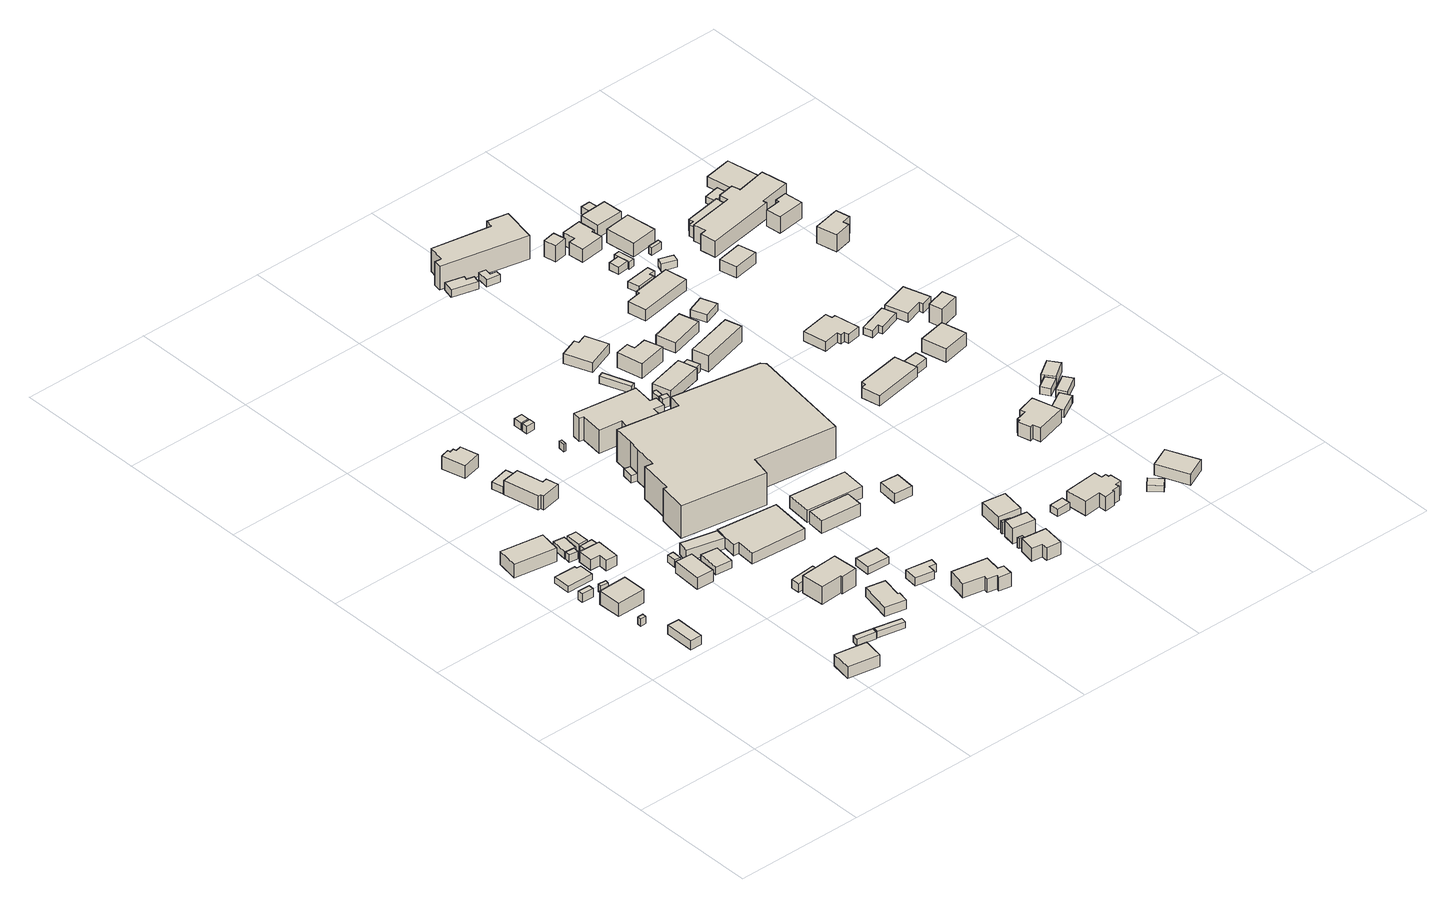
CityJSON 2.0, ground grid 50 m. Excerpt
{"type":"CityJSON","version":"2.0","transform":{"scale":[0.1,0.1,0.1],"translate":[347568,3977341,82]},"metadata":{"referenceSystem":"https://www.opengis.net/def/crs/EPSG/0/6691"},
"CityObjects":{
"building1":{"type":"Building","attributes":{"土砂災害警戒区域.現象区分":"2","土砂災害警戒区域.区域区分":"1","measuredHeight":3},"geometry":[{"type":"Solid","lod":"1","boundaries":[[[[0,1,2,3]],[[2,4,5,3]],[[1,6,4,2]],[[0,7,6,1]],[[3,5,7,0]],[[4,6,7,5]]]]}]},
"building2":{"type":"Building","attributes":{"土砂災害警戒区域.現象区分":"2","土砂災害警戒区域.区域区分":"1","measuredHeight":4.2},"geometry":[{"type":"Solid","lod":"1","boundaries":[[[[8,9,10,11]],[[10,12,13,11]],[[9,14,12,10]],[[8,15,14,9]],[[11,13,15,8]],[[12,14,15,13]]]]}]},
"building3":{"type":"Building","attributes":{"土砂災害警戒区域.現象区分":"2","土砂災害警戒区域.区域区分":"1","measuredHeight":3.5},"geometry":[{"type":"Solid","lod":"1","boundaries":[[[[16,17,18,19]],[[18,20,21,19]],[[17,22,20,18]],[[16,23,22,17]],[[19,21,23,16]],[[20,22,23,21]]]]}]},
"building4":{"type":"Building","attributes":{"土砂災害警戒区域.現象区分":"2","土砂災害警戒区域.区域区分":"1","measuredHeight":7.7},"geometry":[{"type":"Solid","lod":"1","boundaries":[[[[24,25,26,27]],[[26,28,29,27]],[[25,30,28,26]],[[24,31,30,25]],[[27,29,31,24]],[[28,30,31,29]]]]}]},
"building5":{"type":"Building","attributes":{"土砂災害警戒区域.現象区分":"2","土砂災害警戒区域.区域区分":"1","measuredHeight":2.6},"geometry":[{"type":"Solid","lod":"1","boundaries":[[[[32,33,34,35,36,37]],[[36,38,39,37]],[[35,40,38,36]],[[34,41,40,35]],[[33,42,41,34]],[[32,43,42,33]],[[37,39,43,32]],[[38,40,41,42,43,39]]]]}]},
"building6":{"type":"Building","attributes":{"土砂災害警戒区域.現象区分":"2","土砂災害警戒区域.区域区分":"1","measuredHeight":3},"geometry":[{"type":"Solid","lod":"1","boundaries":[[[[44,45,46,47]],[[46,48,49,47]],[[45,50,48,46]],[[44,51,50,45]],[[47,49,51,44]],[[48,50,51,49]]]]}]},
"building7":{"type":"Building","attributes":{"土砂災害警戒区域.現象区分":"2","土砂災害警戒区域.区域区分":"1","measuredHeight":7.9},"geometry":[{"type":"Solid","lod":"1","boundaries":[[[[52,53,54,55]],[[54,56,57,55]],[[53,58,56,54]],[[52,59,58,53]],[[55,57,59,52]],[[56,58,59,57]]]]}]},
"building8":{"type":"Building","attributes":{"measuredHeight":5.7},"geometry":[{"type":"Solid","lod":"1","boundaries":[[[[60,61,62,63]],[[62,64,65,63]],[[61,66,64,62]],[[60,67,66,61]],[[63,65,67,60]],[[64,66,67,65]]]]}]},
"building9":{"type":"Building","attributes":{"土砂災害警戒区域.現象区分":"2","土砂災害警戒区域.区域区分":"1","measuredHeight":3},"geometry":[{"type":"Solid","lod":"1","boundaries":[[[[68,69,70,71]],[[70,72,73,71]],[[69,74,72,70]],[[68,75,74,69]],[[71,73,75,68]],[[72,74,75,73]]]]}]},
"building10":{"type":"Building","attributes":{"土砂災害警戒区域.現象区分":"2","土砂災害警戒区域.区域区分":"1","measuredHeight":3},"geometry":[{"type":"Solid","lod":"1","boundaries":[[[[76,77,78,79]],[[78,80,81,79]],[[77,82,80,78]],[[76,83,82,77]],[[79,81,83,76]],[[80,82,83,81]]]]}]},
"building11":{"type":"Building","attributes":{"土砂災害警戒区域.現象区分":"2","土砂災害警戒区域.区域区分":"1","measuredHeight":4.8},"geometry":[{"type":"Solid","lod":"1","boundaries":[[[[84,85,86,87,88,89]],[[88,90,91,89]],[[87,92,90,88]],[[86,93,92,87]],[[85,94,93,86]],[[84,95,94,85]],[[89,91,95,84]],[[90,92,93,94,95,91]]]]}]},
"building12":{"type":"Building","attributes":{"土砂災害警戒区域.現象区分":"2","土砂災害警戒区域.区域区分":"1","measuredHeight":3},"geometry":[{"type":"Solid","lod":"1","boundaries":[[[[96,97,98,99]],[[98,100,101,99]],[[97,102,100,98]],[[96,103,102,97]],[[99,101,103,96]],[[100,102,103,101]]]]}]},
"building13":{"type":"Building","attributes":{"土砂災害警戒区域.現象区分":"2","土砂災害警戒区域.区域区分":"1","measuredHeight":3},"geometry":[{"type":"Solid","lod":"1","boundaries":[[[[104,105,106,107]],[[106,108,109,107]],[[105,110,108,106]],[[104,111,110,105]],[[107,109,111,104]],[[108,110,111,109]]]]}]},
"building14":{"type":"Building","attributes":{"measuredHeight":2.7},"geometry":[{"type":"Solid","lod":"1","boundaries":[[[[112,113,114,115,116]],[[115,117,118,116]],[[114,119,117,115]],[[113,120,119,114]],[[112,121,120,113]],[[116,118,121,112]],[[117,119,120,121,118]]]]}]},
"building15":{"type":"Building","attributes":{"measuredHeight":5.4},"geometry":[{"type":"Solid","lod":"1","boundaries":[[[[122,123,124,125]],[[124,126,127,125]],[[123,128,126,124]],[[122,129,128,123]],[[125,127,129,122]],[[126,128,129,127]]]]}]},
"building16":{"type":"Building","attributes":{"measuredHeight":3},"geometry":[{"type":"Solid","lod":"1","boundaries":[[[[130,131,132,133]],[[132,134,135,133]],[[131,136,134,132]],[[130,137,136,131]],[[133,135,137,130]],[[134,136,137,135]]]]}]},
"building17":{"type":"Building","attributes":{"measuredHeight":2.5},"geometry":[{"type":"Solid","lod":"1","boundaries":[[[[138,139,140,141]],[[140,142,143,141]],[[139,144,142,140]],[[138,145,144,139]],[[141,143,145,138]],[[142,144,145,143]]]]}]},
"building18":{"type":"Building","attributes":{"measuredHeight":3},"geometry":[{"type":"Solid","lod":"1","boundaries":[[[[146,147,148,149]],[[148,150,151,149]],[[147,152,150,148]],[[146,153,152,147]],[[149,151,153,146]],[[150,152,153,151]]]]}]},
"building19":{"type":"Building","attributes":{"土砂災害警戒区域.現象区分":"2","土砂災害警戒区域.区域区分":"1","measuredHeight":7.8},"geometry":[{"type":"Solid","lod":"1","boundaries":[[[[154,155,156,157,158,159,160,161]],[[160,162,163,161]],[[159,164,162,160]],[[158,165,164,159]],[[157,166,165,158]],[[156,167,166,157]],[[155,168,167,156]],[[154,169,168,155]],[[161,163,169,154]],[[162,164,165,166,167,168,169,163]]]]}]},
"building20":{"type":"Building","attributes":{"土砂災害警戒区域.現象区分":"2","土砂災害警戒区域.区域区分":"1","measuredHeight":2.9},"geometry":[{"type":"Solid","lod":"1","boundaries":[[[[170,171,172,173]],[[172,174,175,173]],[[171,176,174,172]],[[170,177,176,171]],[[173,175,177,170]],[[174,176,177,175]]]]}]},
"building21":{"type":"Building","attributes":{"土砂災害警戒区域.現象区分":"2","土砂災害警戒区域.区域区分":"1","measuredHeight":7.2},"geometry":[{"type":"Solid","lod":"1","boundaries":[[[[178,179,180,181,182,183,184,185]],[[184,186,187,185]],[[183,188,186,184]],[[182,189,188,183]],[[181,190,189,182]],[[180,191,190,181]],[[179,192,191,180]],[[178,193,192,179]],[[185,187,193,178]],[[186,188,189,190,191,192,193,187]]]]}]},
"building22":{"type":"Building","attributes":{"measuredHeight":5.1},"geometry":[{"type":"Solid","lod":"1","boundaries":[[[[194,195,196,197]],[[196,198,199,197]],[[195,200,198,196]],[[194,201,200,195]],[[197,199,201,194]],[[198,200,201,199]]]]}]},
"building23":{"type":"Building","attributes":{"measuredHeight":4.3},"geometry":[{"type":"Solid","lod":"1","boundaries":[[[[202,203,204,205,206,207]],[[206,208,209,207]],[[205,210,208,206]],[[204,211,210,205]],[[203,212,211,204]],[[202,213,212,203]],[[207,209,213,202]],[[208,210,211,212,213,209]]]]}]},
"building24":{"type":"Building","attributes":{"measuredHeight":8.2},"geometry":[{"type":"Solid","lod":"1","boundaries":[[[[214,215,216,217,218,219]],[[218,220,221,219]],[[217,222,220,218]],[[216,223,222,217]],[[215,224,223,216]],[[214,225,224,215]],[[219,221,225,214]],[[220,222,223,224,225,221]]]]}]},
"building25":{"type":"Building","attributes":{"measuredHeight":4.7},"geometry":[{"type":"Solid","lod":"1","boundaries":[[[[226,227,228,229,230,231]],[[230,232,233,231]],[[229,234,232,230]],[[228,235,234,229]],[[227,236,235,228]],[[226,237,236,227]],[[231,233,237,226]],[[232,234,235,236,237,233]]]]}]},
"building26":{"type":"Building","attributes":{"measuredHeight":5.6},"geometry":[{"type":"Solid","lod":"1","boundaries":[[[[238,239,240,241,242,243,244]],[[243,245,246,244]],[[242,247,245,243]],[[241,248,247,242]],[[240,249,248,241]],[[239,250,249,240]],[[238,251,250,239]],[[244,246,251,238]],[[245,247,248,249,250,251,246]]]]}]},
"building27":{"type":"Building","attributes":{"measuredHeight":3},"geometry":[{"type":"Solid","lod":"1","boundaries":[[[[252,253,254,255]],[[254,256,257,255]],[[253,258,256,254]],[[252,259,258,253]],[[255,257,259,252]],[[256,258,259,257]]]]}]},
"building28":{"type":"Building","attributes":{"measuredHeight":3},"geometry":[{"type":"Solid","lod":"1","boundaries":[[[[260,261,262,263]],[[262,264,265,263]],[[261,266,264,262]],[[260,267,266,261]],[[263,265,267,260]],[[264,266,267,265]]]]}]},
"building29":{"type":"Building","attributes":{"measuredHeight":3},"geometry":[{"type":"Solid","lod":"1","boundaries":[[[[268,269,270,271]],[[270,272,273,271]],[[269,274,272,270]],[[268,275,274,269]],[[271,273,275,268]],[[272,274,275,273]]]]}]},
"building30":{"type":"Building","attributes":{"measuredHeight":3.8},"geometry":[{"type":"Solid","lod":"1","boundaries":[[[[276,277,278,279,280,281]],[[280,282,283,281]],[[279,284,282,280]],[[278,285,284,279]],[[277,286,285,278]],[[276,287,286,277]],[[281,283,287,276]],[[282,284,285,286,287,283]]]]}]},
"building31":{"type":"Building","attributes":{"measuredHeight":3},"geometry":[{"type":"Solid","lod":"1","boundaries":[[[[288,289,290,291]],[[290,292,293,291]],[[289,294,292,290]],[[288,295,294,289]],[[291,293,295,288]],[[292,294,295,293]]]]}]},
"building32":{"type":"Building","attributes":{"measuredHeight":3},"geometry":[{"type":"Solid","lod":"1","boundaries":[[[[296,297,298,299]],[[298,300,301,299]],[[297,302,300,298]],[[296,303,302,297]],[[299,301,303,296]],[[300,302,303,301]]]]}]},
"building33":{"type":"Building","attributes":{"measuredHeight":7.8},"geometry":[{"type":"Solid","lod":"1","boundaries":[[[[304,305,306,307,308,309,310,311,312,313]],[[312,314,315,313]],[[311,316,314,312]],[[310,317,316,311]],[[309,318,317,310]],[[308,319,318,309]],[[307,320,319,308]],[[306,321,320,307]],[[305,322,321,306]],[[304,323,322,305]],[[313,315,323,304]],[[314,316,317,318,319,320,321,322,323,315]]]]}]},
"building34":{"type":"Building","attributes":{"measuredHeight":7.4},"geometry":[{"type":"Solid","lod":"1","boundaries":[[[[324,325,326,327]],[[326,328,329,327]],[[325,330,328,326]],[[324,331,330,325]],[[327,329,331,324]],[[328,330,331,329]]]]}]},
"building35":{"type":"Building","attributes":{"measuredHeight":9.4},"geometry":[{"type":"Solid","lod":"1","boundaries":[[[[332,333,334,335,336,337,338,339,340,341,342,343]],[[342,344,345,343]],[[341,346,344,342]],[[340,347,346,341]],[[339,348,347,340]],[[338,349,348,339]],[[337,350,349,338]],[[336,351,350,337]],[[335,352,351,336]],[[334,353,352,335]],[[333,354,353,334]],[[332,355,354,333]],[[343,345,355,332]],[[344,346,347,348,349,350,351,352,353,354,355,345]]]]}]},
"building36":{"type":"Building","attributes":{"measuredHeight":7},"geometry":[{"type":"Solid","lod":"1","boundaries":[[[[356,357,358,359]],[[358,360,361,359]],[[357,362,360,358]],[[356,363,362,357]],[[359,361,363,356]],[[360,362,363,361]]]]}]},
"building37":{"type":"Building","attributes":{"measuredHeight":13.2},"geometry":[{"type":"Solid","lod":"1","boundaries":[[[[364,365,366,367,368,369,370,371,372,373,374,375,376,377,378,379,380]],[[379,381,382,380]],[[378,383,381,379]],[[377,384,383,378]],[[376,385,384,377]],[[375,386,385,376]],[[374,387,386,375]],[[373,388,387,374]],[[372,389,388,373]],[[371,390,389,372]],[[370,391,390,371]],[[369,392,391,370]],[[368,393,392,369]],[[367,394,393,368]],[[366,395,394,367]],[[365,396,395,366]],[[364,397,396,365]],[[380,382,397,364]],[[381,383,384,385,386,387,388,389,390,391,392,393,394,395,396,397,382]]]]}]},
"building38":{"type":"Building","attributes":{"measuredHeight":4.2},"geometry":[{"type":"Solid","lod":"1","boundaries":[[[[398,399,400,401]],[[400,402,403,401]],[[399,404,402,400]],[[398,405,404,399]],[[401,403,405,398]],[[402,404,405,403]]]]}]},
"building39":{"type":"Building","attributes":{"measuredHeight":7.2},"geometry":[{"type":"Solid","lod":"1","boundaries":[[[[406,407,408,409,410,411]],[[410,412,413,411]],[[409,414,412,410]],[[408,415,414,409]],[[407,416,415,408]],[[406,417,416,407]],[[411,413,417,406]],[[412,414,415,416,417,413]]]]}]},
"building40":{"type":"Building","attributes":{"measuredHeight":4.5},"geometry":[{"type":"Solid","lod":"1","boundaries":[[[[418,419,420,421]],[[420,422,423,421]],[[419,424,422,420]],[[418,425,424,419]],[[421,423,425,418]],[[422,424,425,423]]]]}]},
"building41":{"type":"Building","attributes":{"measuredHeight":4.7},"geometry":[{"type":"Solid","lod":"1","boundaries":[[[[426,427,428,429]],[[428,430,431,429]],[[427,432,430,428]],[[426,433,432,427]],[[429,431,433,426]],[[430,432,433,431]]]]}]},
"building42":{"type":"Building","attributes":{"measuredHeight":6.8},"geometry":[{"type":"Solid","lod":"1","boundaries":[[[[434,435,436,437]],[[436,438,439,437]],[[435,440,438,436]],[[434,441,440,435]],[[437,439,441,434]],[[438,440,441,439]]]]}]},
"building43":{"type":"Building","attributes":{"measuredHeight":3.7},"geometry":[{"type":"Solid","lod":"1","boundaries":[[[[442,443,444,445]],[[444,446,447,445]],[[443,448,446,444]],[[442,449,448,443]],[[445,447,449,442]],[[446,448,449,447]]]]}]},
"building44":{"type":"Building","attributes":{"measuredHeight":3},"geometry":[{"type":"Solid","lod":"1","boundaries":[[[[450,451,452,453]],[[452,454,455,453]],[[451,456,454,452]],[[450,457,456,451]],[[453,455,457,450]],[[454,456,457,455]]]]}]},
"building45":{"type":"Building","attributes":{"measuredHeight":2.8},"geometry":[{"type":"Solid","lod":"1","boundaries":[[[[458,459,460,461]],[[460,462,463,461]],[[459,464,462,460]],[[458,465,464,459]],[[461,463,465,458]],[[462,464,465,463]]]]}]},
"building46":{"type":"Building","attributes":{"measuredHeight":6.7},"geometry":[{"type":"Solid","lod":"1","boundaries":[[[[466,467,468,469]],[[468,470,471,469]],[[467,472,470,468]],[[466,473,472,467]],[[469,471,473,466]],[[470,472,473,471]]]]}]},
"building47":{"type":"Building","attributes":{"measuredHeight":5},"geometry":[{"type":"Solid","lod":"1","boundaries":[[[[474,475,476,477,478,479]],[[478,480,481,479]],[[477,482,480,478]],[[476,483,482,477]],[[475,484,483,476]],[[474,485,484,475]],[[479,481,485,474]],[[480,482,483,484,485,481]]]]}]},
"building48":{"type":"Building","attributes":{"measuredHeight":5.6},"geometry":[{"type":"Solid","lod":"1","boundaries":[[[[486,487,488,489]],[[488,490,491,489]],[[487,492,490,488]],[[486,493,492,487]],[[489,491,493,486]],[[490,492,493,491]]]]}]},
"building49":{"type":"Building","attributes":{"measuredHeight":7},"geometry":[{"type":"Solid","lod":"1","boundaries":[[[[494,495,496,497,498,499]],[[498,500,501,499]],[[497,502,500,498]],[[496,503,502,497]],[[495,504,503,496]],[[494,505,504,495]],[[499,501,505,494]],[[500,502,503,504,505,501]]]]}]},
"building50":{"type":"Building","attributes":{"measuredHeight":3},"geometry":[{"type":"Solid","lod":"1","boundaries":[[[[506,507,508,509]],[[508,510,511,509]],[[507,512,510,508]],[[506,513,512,507]],[[509,511,513,506]],[[510,512,513,511]]]]}]},
"building51":{"type":"Building","attributes":{"measuredHeight":3},"geometry":[{"type":"Solid","lod":"1","boundaries":[[[[514,515,516,517]],[[516,518,519,517]],[[515,520,518,516]],[[514,521,520,515]],[[517,519,521,514]],[[518,520,521,519]]]]}]},
"building52":{"type":"Building","attributes":{"measuredHeight":3},"geometry":[{"type":"Solid","lod":"1","boundaries":[[[[522,523,524,525,526,527]],[[526,528,529,527]],[[525,530,528,526]],[[524,531,530,525]],[[523,532,531,524]],[[522,533,532,523]],[[527,529,533,522]],[[528,530,531,532,533,529]]]]}]},
"building53":{"type":"Building","attributes":{"measuredHeight":7.6},"geometry":[{"type":"Solid","lod":"1","boundaries":[[[[534,535,536,537,538,539,540,541,542,543,544,545,546,547]],[[546,548,549,547]],[[545,550,548,546]],[[544,551,550,545]],[[543,552,551,544]],[[542,553,552,543]],[[541,554,553,542]],[[540,555,554,541]],[[539,556,555,540]],[[538,557,556,539]],[[537,558,557,538]],[[536,559,558,537]],[[535,560,559,536]],[[534,561,560,535]],[[547,549,561,534]],[[548,550,551,552,553,554,555,556,557,558,559,560,561,549]]]]}]},
"building54":{"type":"Building","attributes":{"measuredHeight":3},"geometry":[{"type":"Solid","lod":"1","boundaries":[[[[562,563,564,565,566,567]],[[566,568,569,567]],[[565,570,568,566]],[[564,571,570,565]],[[563,572,571,564]],[[562,573,572,563]],[[567,569,573,562]],[[568,570,571,572,573,569]]]]}]},
"building55":{"type":"Building","attributes":{"measuredHeight":7.4},"geometry":[{"type":"Solid","lod":"1","boundaries":[[[[574,575,576,577]],[[576,578,579,577]],[[575,580,578,576]],[[574,581,580,575]],[[577,579,581,574]],[[578,580,581,579]]]]}]},
"building56":{"type":"Building","attributes":{"measuredHeight":5.3},"geometry":[{"type":"Solid","lod":"1","boundaries":[[[[582,583,584,585]],[[584,586,587,585]],[[583,588,586,584]],[[582,589,588,583]],[[585,587,589,582]],[[586,588,589,587]]]]}]},
"building57":{"type":"Building","attributes":{"measuredHeight":9.6},"geometry":[{"type":"Solid","lod":"1","boundaries":[[[[590,591,592,593,594,595,596,597]],[[596,598,599,597]],[[595,600,598,596]],[[594,601,600,595]],[[593,602,601,594]],[[592,603,602,593]],[[591,604,603,592]],[[590,605,604,591]],[[597,599,605,590]],[[598,600,601,602,603,604,605,599]]]]}]},
"building58":{"type":"Building","attributes":{"measuredHeight":2.6},"geometry":[{"type":"Solid","lod":"1","boundaries":[[[[606,607,608,609]],[[608,610,611,609]],[[607,612,610,608]],[[606,613,612,607]],[[609,611,613,606]],[[610,612,613,611]]]]}]},
"building59":{"type":"Building","attributes":{"measuredHeight":5.2},"geometry":[{"type":"Solid","lod":"1","boundaries":[[[[614,615,616,617,618,619]],[[618,620,621,619]],[[617,622,620,618]],[[616,623,622,617]],[[615,624,623,616]],[[614,625,624,615]],[[619,621,625,614]],[[620,622,623,624,625,621]]]]}]},
"building60":{"type":"Building","attributes":{"measuredHeight":6},"geometry":[{"type":"Solid","lod":"1","boundaries":[[[[626,627,628,629,630,631]],[[630,632,633,631]],[[629,634,632,630]],[[628,635,634,629]],[[627,636,635,628]],[[626,637,636,627]],[[631,633,637,626]],[[632,634,635,636,637,633]]]]}]},
"building61":{"type":"Building","attributes":{"measuredHeight":3},"geometry":[{"type":"Solid","lod":"1","boundaries":[[[[638,639,640,641]],[[640,642,643,641]],[[639,644,642,640]],[[638,645,644,639]],[[641,643,645,638]],[[642,644,645,643]]]]}]},
"building62":{"type":"Building","attributes":{"measuredHeight":7.9},"geometry":[{"type":"Solid","lod":"1","boundaries":[[[[646,647,648,649,650,651,652,653,654,655]],[[654,656,657,655]],[[653,658,656,654]],[[652,659,658,653]],[[651,660,659,652]],[[650,661,660,651]],[[649,662,661,650]],[[648,663,662,649]],[[647,664,663,648]],[[646,665,664,647]],[[655,657,665,646]],[[656,658,659,660,661,662,663,664,665,657]]]]}]},
"building63":{"type":"Building","attributes":{"measuredHeight":6.8},"geometry":[{"type":"Solid","lod":"1","boundaries":[[[[666,667,668,669]],[[668,670,671,669]],[[667,672,670,668]],[[666,673,672,667]],[[669,671,673,666]],[[670,672,673,671]]]]}]},
"building64":{"type":"Building","attributes":{"measuredHeight":2.8},"geometry":[{"type":"Solid","lod":"1","boundaries":[[[[674,675,676,677,678,679]],[[678,680,681,679]],[[677,682,680,678]],[[676,683,682,677]],[[675,684,683,676]],[[674,685,684,675]],[[679,681,685,674]],[[680,682,683,684,685,681]]]]}]},
"building65":{"type":"Building","attributes":{"measuredHeight":5.6},"geometry":[{"type":"Solid","lod":"1","boundaries":[[[[686,687,688,689]],[[688,690,691,689]],[[687,692,690,688]],[[686,693,692,687]],[[689,691,693,686]],[[690,692,693,691]]]]}]},
"building66":{"type":"Building","attributes":{"measuredHeight":3},"geometry":[{"type":"Solid","lod":"1","boundaries":[[[[694,695,696,697]],[[696,698,699,697]],[[695,700,698,696]],[[694,701,700,695]],[[697,699,701,694]],[[698,700,701,699]]]]}]},
"building67":{"type":"Building","attributes":{"measuredHeight":4.2},"geometry":[{"type":"Solid","lod":"1","boundaries":[[[[702,703,704,705,706]],[[705,707,708,706]],[[704,709,707,705]],[[703,710,709,704]],[[702,711,710,703]],[[706,708,711,702]],[[707,709,710,711,708]]]]}]},
"building68":{"type":"Building","attributes":{"measuredHeight":4.8},"geometry":[{"type":"Solid","lod":"1","boundaries":[[[[712,713,714,715,716,717,718,719,720,721]],[[720,722,723,721]],[[719,724,722,720]],[[718,725,724,719]],[[717,726,725,718]],[[716,727,726,717]],[[715,728,727,716]],[[714,729,728,715]],[[713,730,729,714]],[[712,731,730,713]],[[721,723,731,712]],[[722,724,725,726,727,728,729,730,731,723]]]]}]},
"building69":{"type":"Building","attributes":{"measuredHeight":3},"geometry":[{"type":"Solid","lod":"1","boundaries":[[[[732,733,734,735,736,737]],[[736,738,739,737]],[[735,740,738,736]],[[734,741,740,735]],[[733,742,741,734]],[[732,743,742,733]],[[737,739,743,732]],[[738,740,741,742,743,739]]]]}]},
"building70":{"type":"Building","attributes":{"measuredHeight":7.6},"geometry":[{"type":"Solid","lod":"1","boundaries":[[[[744,745,746,747,748,749,750,751]],[[750,752,753,751]],[[749,754,752,750]],[[748,755,754,749]],[[747,756,755,748]],[[746,757,756,747]],[[745,758,757,746]],[[744,759,758,745]],[[751,753,759,744]],[[752,754,755,756,757,758,759,753]]]]}]},
"building71":{"type":"Building","attributes":{"measuredHeight":3},"geometry":[{"type":"Solid","lod":"1","boundaries":[[[[760,761,762,763,764]],[[763,765,766,764]],[[762,767,765,763]],[[761,768,767,762]],[[760,769,768,761]],[[764,766,769,760]],[[765,767,768,769,766]]]]}]},
"building72":{"type":"Building","attributes":{"measuredHeight":3},"geometry":[{"type":"Solid","lod":"1","boundaries":[[[[770,771,772,773]],[[772,774,775,773]],[[771,776,774,772]],[[770,777,776,771]],[[773,775,777,770]],[[774,776,777,775]]]]}]},
"building73":{"type":"Building","attributes":{"measuredHeight":3},"geometry":[{"type":"Solid","lod":"1","boundaries":[[[[778,779,780,781]],[[780,782,783,781]],[[779,784,782,780]],[[778,785,784,779]],[[781,783,785,778]],[[782,784,785,783]]]]}]},
"building74":{"type":"Building","attributes":{"measuredHeight":7.7},"geometry":[{"type":"Solid","lod":"1","boundaries":[[[[786,787,788,789]],[[788,790,791,789]],[[787,792,790,788]],[[786,793,792,787]],[[789,791,793,786]],[[790,792,793,791]]]]}]},
"building75":{"type":"Building","attributes":{"measuredHeight":3},"geometry":[{"type":"Solid","lod":"1","boundaries":[[[[794,795,796,797]],[[796,798,799,797]],[[795,800,798,796]],[[794,801,800,795]],[[797,799,801,794]],[[798,800,801,799]]]]}]},
"building76":{"type":"Building","attributes":{"measuredHeight":3},"geometry":[{"type":"Solid","lod":"1","boundaries":[[[[802,803,804,805,806,807]],[[806,808,809,807]],[[805,810,808,806]],[[804,811,810,805]],[[803,812,811,804]],[[802,813,812,803]],[[807,809,813,802]],[[808,810,811,812,813,809]]]]}]},
"building77":{"type":"Building","attributes":{"measuredHeight":7.7},"geometry":[{"type":"Solid","lod":"1","boundaries":[[[[814,815,816,817,818]],[[817,819,820,818]],[[816,821,819,817]],[[815,822,821,816]],[[814,823,822,815]],[[818,820,823,814]],[[819,821,822,823,820]]]]}]},
"building78":{"type":"Building","attributes":{"measuredHeight":3},"geometry":[{"type":"Solid","lod":"1","boundaries":[[[[824,825,826,827]],[[826,828,829,827]],[[825,830,828,826]],[[824,831,830,825]],[[827,829,831,824]],[[828,830,831,829]]]]}]},
"building79":{"type":"Building","attributes":{"measuredHeight":6.9},"geometry":[{"type":"Solid","lod":"1","boundaries":[[[[832,833,834,835]],[[834,836,837,835]],[[833,838,836,834]],[[832,839,838,833]],[[835,837,839,832]],[[836,838,839,837]]]]}]},
"building80":{"type":"Building","attributes":{"measuredHeight":5.6},"geometry":[{"type":"Solid","lod":"1","boundaries":[[[[840,841,842,843]],[[842,844,845,843]],[[841,846,844,842]],[[840,847,846,841]],[[843,845,847,840]],[[844,846,847,845]]]]}]},
"building81":{"type":"Building","attributes":{"measuredHeight":3},"geometry":[{"type":"Solid","lod":"1","boundaries":[[[[848,849,850,851]],[[850,852,853,851]],[[849,854,852,850]],[[848,855,854,849]],[[851,853,855,848]],[[852,854,855,853]]]]}]},
"building82":{"type":"Building","attributes":{"measuredHeight":4.2},"geometry":[{"type":"Solid","lod":"1","boundaries":[[[[856,857,858,859,860]],[[859,861,862,860]],[[858,863,861,859]],[[857,864,863,858]],[[856,865,864,857]],[[860,862,865,856]],[[861,863,864,865,862]]]]}]},
"building83":{"type":"Building","attributes":{"measuredHeight":4.3},"geometry":[{"type":"Solid","lod":"1","boundaries":[[[[866,867,868,869,870,871]],[[870,872,873,871]],[[869,874,872,870]],[[868,875,874,869]],[[867,876,875,868]],[[866,877,876,867]],[[871,873,877,866]],[[872,874,875,876,877,873]]]]}]},
"building84":{"type":"Building","attributes":{"measuredHeight":8.4},"geometry":[{"type":"Solid","lod":"1","boundaries":[[[[878,879,880,881]],[[880,882,883,881]],[[879,884,882,880]],[[878,885,884,879]],[[881,883,885,878]],[[882,884,885,883]]]]}]},
"building85":{"type":"Building","attributes":{"measuredHeight":5.9},"geometry":[{"type":"Solid","lod":"1","boundaries":[[[[886,887,888,889,890,891,892,893]],[[892,894,895,893]],[[891,896,894,892]],[[890,897,896,891]],[[889,898,897,890]],[[888,899,898,889]],[[887,900,899,888]],[[886,901,900,887]],[[893,895,901,886]],[[894,896,897,898,899,900,901,895]]]]}]},
"building86":{"type":"Building","attributes":{"measuredHeight":8.2},"geometry":[{"type":"Solid","lod":"1","boundaries":[[[[902,903,904,905,906,907,908,909,910,911,912,913,914,915]],[[914,916,917,915]],[[913,918,916,914]],[[912,919,918,913]],[[911,920,919,912]],[[910,921,920,911]],[[909,922,921,910]],[[908,923,922,909]],[[907,924,923,908]],[[906,925,924,907]],[[905,926,925,906]],[[904,927,926,905]],[[903,928,927,904]],[[902,929,928,903]],[[915,917,929,902]],[[916,918,919,920,921,922,923,924,925,926,927,928,929,917]]]]}]},
"building87":{"type":"Building","attributes":{"measuredHeight":2.8},"geometry":[{"type":"Solid","lod":"1","boundaries":[[[[930,931,932,933]],[[932,934,935,933]],[[931,936,934,932]],[[930,937,936,931]],[[933,935,937,930]],[[934,936,937,935]]]]}]},
"building88":{"type":"Building","attributes":{"measuredHeight":8},"geometry":[{"type":"Solid","lod":"1","boundaries":[[[[938,939,940,941,942,943]],[[942,944,945,943]],[[941,946,944,942]],[[940,947,946,941]],[[939,948,947,940]],[[938,949,948,939]],[[943,945,949,938]],[[944,946,947,948,949,945]]]]}]},
"building89":{"type":"Building","attributes":{"measuredHeight":7.8},"geometry":[{"type":"Solid","lod":"1","boundaries":[[[[950,951,952,953,954,955]],[[954,956,957,955]],[[953,958,956,954]],[[952,959,958,953]],[[951,960,959,952]],[[950,961,960,951]],[[955,957,961,950]],[[956,958,959,960,961,957]]]]}]},
"building90":{"type":"Building","attributes":{"measuredHeight":4.9},"geometry":[{"type":"Solid","lod":"1","boundaries":[[[[962,963,964,965]],[[964,966,967,965]],[[963,968,966,964]],[[962,969,968,963]],[[965,967,969,962]],[[966,968,969,967]]]]}]}
},
"vertices":[
[158,725,43],[158,710,43],[136,710,43],[137,725,43],[136,710,73],[137,725,73],[158,710,73],[158,725,73],
[177,511,38],[178,624,38],[224,623,38],[223,510,38],[224,623,75],[223,510,75],[178,624,75],[177,511,75],
[125,951,45],[124,930,45],[77,932,45],[78,953,45],[77,932,79],[78,953,79],[124,930,79],[125,951,79],
[229,800,42],[118,798,42],[117,889,42],[228,891,42],[117,889,96],[228,891,96],[118,798,96],[229,800,96],
[172,1074,39],[172,1065,39],[189,1065,39],[188,1006,39],[84,1008,39],[85,1076,39],[84,1008,64],[85,1076,64],[188,1006,64],[189,1065,64],[172,1065,64],[172,1074,64],
[188,940,44],[186,925,44],[156,929,44],[158,943,44],[156,929,74],[158,943,74],[186,925,74],[188,940,74],
[171,1162,36],[8,1188,36],[22,1272,36],[185,1246,36],[22,1272,91],[185,1246,91],[8,1188,91],[171,1162,91],
[572,90,61],[559,10,61],[436,31,61],[450,111,61],[436,31,108],[450,111,108],[559,10,108],[572,90,108],
[236,1150,35],[233,1128,35],[200,1132,35],[202,1153,35],[200,1132,65],[202,1153,65],[233,1128,65],[236,1150,65],
[254,1217,33],[245,1152,33],[202,1157,33],[211,1223,33],[202,1157,63],[211,1223,63],[245,1152,63],[254,1217,63],
[233,1120,27],[316,1116,27],[311,1023,27],[266,1025,27],[268,1060,27],[230,1062,27],[268,1060,69],[230,1062,69],[266,1025,69],[311,1023,69],[316,1116,69],[233,1120,69],
[317,1154,27],[317,1124,27],[266,1123,27],[266,1154,27],[266,1123,57],[266,1154,57],[317,1124,57],[317,1154,57],
[305,1218,29],[303,1160,29],[266,1161,29],[268,1220,29],[266,1161,59],[268,1220,59],[303,1160,59],[305,1218,59],
[657,154,58],[655,145,58],[652,132,58],[578,146,58],[584,168,58],[578,146,85],[584,168,85],[652,132,85],[655,145,85],[657,154,85],
[485,851,38],[478,738,38],[411,742,38],[418,855,38],[411,742,85],[418,855,85],[478,738,85],[485,851,85],
[463,918,35],[462,881,35],[438,882,35],[440,919,35],[438,882,65],[440,919,65],[462,881,65],[463,918,65],
[765,133,59],[761,111,59],[657,133,59],[662,155,59],[657,133,84],[662,155,84],[761,111,84],[765,133,84],
[573,825,50],[563,741,50],[499,748,50],[509,833,50],[499,748,80],[509,833,80],[563,741,80],[573,825,80],
[365,1573,23],[386,1471,23],[405,1475,23],[415,1427,23],[337,1411,23],[335,1423,23],[323,1423,23],[295,1561,23],[323,1423,80],[295,1561,80],[335,1423,80],[337,1411,80],[415,1427,80],[405,1475,80],[386,1471,80],[365,1573,80],
[363,1627,23],[373,1581,23],[296,1564,23],[286,1610,23],[296,1564,52],[286,1610,52],[373,1581,52],[363,1627,52],
[273,1811,21],[275,1800,21],[291,1804,21],[294,1792,21],[317,1798,21],[333,1728,21],[260,1711,21],[238,1802,21],[260,1711,74],[238,1802,74],[333,1728,74],[317,1798,74],[294,1792,74],[291,1804,74],[275,1800,74],[273,1811,74],
[489,915,45],[626,883,45],[618,837,45],[478,869,45],[618,837,91],[478,869,91],[626,883,91],[489,915,91],
[737,498,52],[695,495,52],[694,500,52],[636,495,52],[634,528,52],[734,537,52],[634,528,87],[734,537,87],[636,495,87],[694,500,87],[695,495,87],[737,498,87],
[792,494,52],[798,397,52],[735,393,52],[735,400,52],[650,394,52],[644,484,52],[650,394,123],[644,484,123],[735,400,123],[735,393,123],[798,397,123],[792,494,123],
[854,314,54],[838,236,54],[845,234,54],[836,191,54],[757,207,54],[782,329,54],[757,207,92],[782,329,92],[836,191,92],[845,234,92],[838,236,92],[854,314,92],
[631,784,51],[610,785,51],[618,837,51],[626,883,51],[860,857,51],[842,697,51],[626,711,51],[842,697,95],[626,711,95],[860,857,95],[626,883,95],[618,837,95],[610,785,95],[631,784,95],
[662,1352,42],[654,1307,42],[630,1311,42],[638,1356,42],[630,1311,72],[638,1356,72],[654,1307,72],[662,1352,72],
[960,474,52],[957,413,52],[869,418,52],[872,479,52],[869,418,82],[872,479,82],[957,413,82],[960,474,82],
[594,1611,39],[591,1587,39],[581,1588,39],[584,1612,39],[581,1588,69],[584,1612,69],[591,1587,69],[594,1611,69],
[1013,253,54],[941,265,54],[947,319,54],[1048,303,54],[1043,277,54],[1017,281,54],[1043,277,87],[1017,281,87],[1048,303,87],[947,319,87],[941,265,87],[1013,253,87],
[590,1765,38],[591,1742,38],[557,1742,38],[557,1764,38],[557,1742,68],[557,1764,68],[591,1742,68],[590,1765,68],
[590,1803,37],[590,1770,37],[558,1770,37],[557,1803,37],[558,1770,67],[557,1803,67],[590,1770,67],[590,1803,67],
[1164,161,58],[1153,98,58],[1176,94,58],[1169,50,58],[1123,58,58],[1126,70,58],[1089,77,58],[1092,93,58],[1011,109,58],[1027,185,58],[1011,109,115],[1027,185,115],[1092,93,115],[1089,77,115],[1126,70,115],[1123,58,115],[1169,50,115],[1176,94,115],[1153,98,115],[1164,161,115],
[1067,736,52],[1061,670,52],[905,683,52],[910,749,52],[905,683,103],[910,749,103],[1061,670,103],[1067,736,103],
[902,1592,43],[891,1511,43],[916,1507,43],[910,1462,43],[870,1468,43],[860,1400,43],[737,1420,43],[748,1488,43],[658,1499,43],[670,1589,43],[653,1592,43],[658,1625,43],[653,1592,137],[658,1625,137],[670,1589,137],[658,1499,137],[748,1488,137],[737,1420,137],[860,1400,137],[870,1468,137],[910,1462,137],[916,1507,137],[891,1511,137],[902,1592,137],
[1141,835,51],[1132,738,51],[910,760,51],[920,857,51],[910,760,100],[920,857,100],[1132,738,100],[1141,835,100],
[1263,1386,41],[1277,1370,41],[1219,966,41],[901,1008,41],[883,928,41],[554,980,41],[573,1090,41],[587,1088,41],[608,1219,41],[639,1214,41],[654,1307,41],[662,1352,41],[674,1430,41],[737,1420,41],[860,1400,41],[911,1392,41],[922,1444,41],[911,1392,173],[922,1444,173],[860,1400,173],[737,1420,173],[674,1430,173],[662,1352,173],[654,1307,173],[639,1214,173],[608,1219,173],[587,1088,173],[573,1090,173],[554,980,173],[883,928,173],[901,1008,173],[1219,966,173],[1277,1370,173],[1263,1386,173],
[1342,188,62],[1340,179,62],[1322,182,62],[1323,191,62],[1322,182,103],[1323,191,103],[1340,179,103],[1342,188,103],
[1346,74,62],[1349,98,62],[1308,103,62],[1319,166,62],[1414,154,62],[1403,67,62],[1414,154,114],[1403,67,114],[1319,166,114],[1308,103,114],[1349,98,114],[1346,74,114],
[1269,718,52],[1262,640,52],[1192,646,52],[1199,724,52],[1192,646,90],[1199,724,90],[1262,640,90],[1269,718,90],
[1371,283,59],[1368,272,59],[1336,281,59],[1339,291,59],[1336,281,107],[1339,291,107],[1368,272,107],[1371,283,107],
[1412,204,60],[1326,217,60],[1334,265,60],[1419,252,60],[1334,265,124],[1419,252,124],[1326,217,124],[1412,204,124],
[1009,1562,41],[1005,1541,41],[978,1546,41],[982,1567,41],[978,1546,78],[982,1567,78],[1005,1541,78],[1009,1562,78],
[935,1794,39],[975,1682,39],[957,1675,39],[916,1787,39],[957,1675,69],[916,1787,69],[975,1682,69],[935,1794,69],
[1006,1608,40],[1001,1570,40],[984,1572,40],[990,1610,40],[984,1572,68],[990,1610,68],[1001,1570,68],[1006,1608,68],
[1433,297,57],[1344,310,57],[1358,404,57],[1447,391,57],[1358,404,108],[1447,391,108],[1344,310,108],[1433,297,108],
[972,1973,40],[978,1957,40],[1015,1971,40],[1047,1885,40],[937,1844,40],[899,1945,40],[937,1844,80],[899,1945,80],[1047,1885,80],[1015,1971,80],[978,1957,80],[972,1973,80],
[1020,1554,38],[1003,1626,38],[1150,1662,38],[1168,1590,38],[1150,1662,86],[1168,1590,86],[1003,1626,86],[1020,1554,86],
[1039,1715,37],[1018,1815,37],[1072,1826,37],[1078,1796,37],[1130,1806,37],[1150,1739,37],[1130,1806,98],[1150,1739,98],[1078,1796,98],[1072,1826,98],[1018,1815,98],[1039,1715,98],
[1586,266,60],[1587,231,60],[1534,229,60],[1532,264,60],[1534,229,90],[1532,264,90],[1587,231,90],[1586,266,90],
[1191,1665,38],[1206,1617,38],[1183,1610,38],[1168,1658,38],[1183,1610,68],[1168,1658,68],[1206,1617,68],[1191,1665,68],
[969,2511,12],[965,2495,12],[993,2488,12],[986,2459,12],[888,2484,12],[900,2529,12],[888,2484,42],[900,2529,42],[986,2459,42],[993,2488,42],[965,2495,42],[969,2511,42],
[1733,272,57],[1736,240,57],[1755,242,57],[1756,228,57],[1765,229,57],[1769,183,57],[1743,180,57],[1745,165,57],[1714,162,57],[1715,155,57],[1674,151,57],[1672,181,57],[1608,175,57],[1601,260,57],[1608,175,115],[1601,260,115],[1672,181,115],[1674,151,115],[1715,155,115],[1714,162,115],[1745,165,115],[1743,180,115],[1769,183,115],[1765,229,115],[1756,228,115],[1755,242,115],[1736,240,115],[1733,272,115],
[1045,2490,13],[1041,2464,13],[1066,2460,13],[1063,2439,13],[1011,2447,13],[1019,2495,13],[1011,2447,43],[1019,2495,43],[1063,2439,43],[1066,2460,43],[1041,2464,43],[1045,2490,43],
[1415,1647,36],[1227,1599,36],[1210,1662,36],[1398,1710,36],[1210,1662,101],[1398,1710,101],[1227,1599,101],[1415,1647,101],
[1347,1782,36],[1214,1747,36],[1194,1821,36],[1327,1857,36],[1194,1821,78],[1327,1857,78],[1214,1747,78],[1347,1782,78],
[1162,2593,9],[1169,2623,9],[1249,2608,9],[1221,2472,9],[890,2543,9],[895,2573,9],[920,2569,9],[936,2634,9],[920,2569,105],[936,2634,105],[895,2573,105],[890,2543,105],[1221,2472,105],[1249,2608,105],[1169,2623,105],[1162,2593,105],
[1912,128,58],[1883,99,58],[1843,140,58],[1872,168,58],[1843,140,84],[1872,168,84],[1883,99,84],[1912,128,84],
[1709,1116,44],[1513,1080,44],[1499,1153,44],[1520,1158,44],[1518,1175,44],[1690,1204,44],[1518,1175,86],[1690,1204,86],[1520,1158,86],[1499,1153,86],[1513,1080,86],[1709,1116,86],
[1458,2069,28],[1472,1985,28],[1263,1949,28],[1250,2021,28],[1308,2031,28],[1306,2043,28],[1308,2031,74],[1306,2043,74],[1250,2021,74],[1263,1949,74],[1472,1985,74],[1458,2069,74],
[1450,1890,32],[1472,1830,32],[1405,1805,32],[1383,1865,32],[1405,1805,62],[1383,1865,62],[1472,1830,62],[1450,1890,62],
[1856,716,54],[1886,607,54],[1768,575,54],[1760,605,54],[1747,601,54],[1734,650,54],[1746,653,54],[1744,663,54],[1789,675,54],[1783,695,54],[1789,675,110],[1783,695,110],[1744,663,110],[1746,653,110],[1734,650,110],[1747,601,110],[1760,605,110],[1768,575,110],[1886,607,110],[1856,716,110],
[1304,2447,20],[1313,2400,20],[1264,2391,20],[1256,2438,20],[1264,2391,87],[1256,2438,87],[1313,2400,87],[1304,2447,87],
[1439,2136,26],[1443,2106,26],[1420,2104,26],[1423,2088,26],[1350,2078,26],[1340,2123,26],[1350,2078,54],[1340,2123,54],[1423,2088,54],[1420,2104,54],[1443,2106,54],[1439,2136,54],
[2000,227,58],[2052,105,58],[1972,68,58],[1921,190,58],[1972,68,103],[1921,190,103],[2052,105,103],[2000,227,103],
[1407,2245,24],[1413,2206,24],[1369,2199,24],[1363,2239,24],[1369,2199,54],[1363,2239,54],[1413,2206,54],[1407,2245,54],
[1712,1128,43],[1706,1176,43],[1764,1184,43],[1769,1155,43],[1769,1138,43],[1769,1155,78],[1769,1138,78],[1764,1184,78],[1706,1176,78],[1712,1128,78],
[1685,1538,37],[1690,1511,37],[1704,1514,37],[1721,1416,37],[1669,1407,37],[1666,1425,37],[1649,1422,37],[1646,1437,37],[1585,1426,37],[1569,1517,37],[1585,1426,75],[1569,1517,75],[1646,1437,75],[1649,1422,75],[1666,1425,75],[1669,1407,75],[1721,1416,75],[1704,1514,75],[1690,1511,75],[1685,1538,75],
[1428,2265,23],[1437,2202,23],[1414,2199,23],[1413,2206,23],[1407,2245,23],[1405,2262,23],[1407,2245,53],[1405,2262,53],[1413,2206,53],[1414,2199,53],[1437,2202,53],[1428,2265,53],
[1328,2331,21],[1321,2390,21],[1348,2393,21],[1343,2442,21],[1419,2451,21],[1426,2383,21],[1416,2382,21],[1421,2341,21],[1416,2382,74],[1421,2341,74],[1426,2383,74],[1419,2451,74],[1343,2442,74],[1348,2393,74],[1321,2390,74],[1328,2331,74],
[1969,710,49],[1991,669,49],[1983,665,49],[1918,627,49],[1895,667,49],[1918,627,79],[1895,667,79],[1983,665,79],[1991,669,79],[1969,710,79],
[1547,2129,25],[1538,2101,25],[1484,2119,25],[1494,2147,25],[1484,2119,55],[1494,2147,55],[1538,2101,55],[1547,2129,55],
[1565,2225,23],[1564,2210,23],[1520,2206,23],[1520,2221,23],[1520,2206,53],[1520,2221,53],[1564,2210,53],[1565,2225,53],
[1561,2371,21],[1575,2254,21],[1472,2242,21],[1458,2359,21],[1472,2242,76],[1458,2359,76],[1575,2254,76],[1561,2371,76],
[1992,808,47],[2015,776,47],[1965,744,47],[1944,778,47],[1965,744,77],[1944,778,77],[2015,776,77],[1992,808,77],
[1853,1451,37],[1870,1399,37],[1787,1372,37],[1782,1389,37],[1749,1378,37],[1738,1413,37],[1749,1378,66],[1738,1413,66],[1782,1389,66],[1787,1372,66],[1870,1399,66],[1853,1451,66],
[1919,1230,44],[1933,1165,44],[1941,1135,44],[1833,1112,44],[1812,1208,44],[1833,1112,98],[1812,1208,98],[1941,1135,98],[1933,1165,98],[1919,1230,98],
[2037,771,48],[2059,736,48],[1993,695,48],[1971,730,48],[1993,695,78],[1971,730,78],[2059,736,78],[2037,771,78],
[1562,2405,19],[1455,2399,19],[1451,2476,19],[1558,2482,19],[1451,2476,69],[1558,2482,69],[1455,2399,69],[1562,2405,69],
[1740,1942,28],[1641,1925,28],[1626,1993,28],[1725,2011,28],[1626,1993,73],[1725,2011,73],[1641,1925,73],[1740,1942,73],
[1538,2533,19],[1541,2488,19],[1504,2485,19],[1501,2531,19],[1504,2485,49],[1501,2531,49],[1541,2488,49],[1538,2533,49],
[2079,820,46],[2015,776,46],[1992,808,46],[1985,818,46],[2050,862,46],[1985,818,84],[2050,862,84],[1992,808,84],[2015,776,84],[2079,820,84],
[1977,1485,36],[2008,1385,36],[1963,1371,36],[1959,1386,36],[1892,1365,36],[1866,1451,36],[1892,1365,72],[1866,1451,72],[1959,1386,72],[1963,1371,72],[2008,1385,72],[1977,1485,72],
[1938,1314,42],[2015,1336,42],[2029,1286,42],[1951,1265,42],[2029,1286,116],[1951,1265,116],[2015,1336,116],[1938,1314,116],
[1847,2200,25],[1684,2173,25],[1679,2202,25],[1701,2206,25],[1698,2224,25],[1840,2248,25],[1843,2234,25],[1841,2234,25],[1843,2234,71],[1841,2234,71],[1840,2248,71],[1698,2224,71],[1701,2206,71],[1679,2202,71],[1684,2173,71],[1847,2200,71],
[1847,2200,26],[1841,2234,26],[1843,2234,26],[1905,2245,26],[1913,2212,26],[2029,2236,26],[2046,2137,26],[1927,2116,26],[1929,2102,26],[1665,2057,26],[1655,2118,26],[1680,2122,26],[1672,2171,26],[1684,2173,26],[1672,2171,92],[1684,2173,92],[1680,2122,92],[1655,2118,92],[1665,2057,92],[1929,2102,92],[1927,2116,92],[2046,2137,92],[2029,2236,92],[1913,2212,92],[1905,2245,92],[1843,2234,92],[1841,2234,92],[1847,2200,92],
[1899,2310,25],[1906,2271,25],[1846,2260,25],[1839,2299,25],[1846,2260,52],[1839,2299,52],[1906,2271,52],[1899,2310,52],
[1958,2075,30],[1957,2088,30],[2004,2094,30],[2012,2022,30],[1906,2010,30],[1899,2068,30],[1906,2010,97],[1899,2068,97],[2012,2022,97],[2004,2094,97],[1957,2088,97],[1958,2075,97],
[2076,1859,29],[2041,1851,29],[2046,1828,29],[1978,1813,29],[1961,1891,29],[2065,1913,29],[1961,1891,98],[2065,1913,98],[1978,1813,98],[2046,1828,98],[2041,1851,98],[2076,1859,98],
[2010,2382,25],[2032,2255,25],[1924,2236,25],[1902,2363,25],[1924,2236,65],[1902,2363,65],[2032,2255,65],[2010,2382,65]
]}
